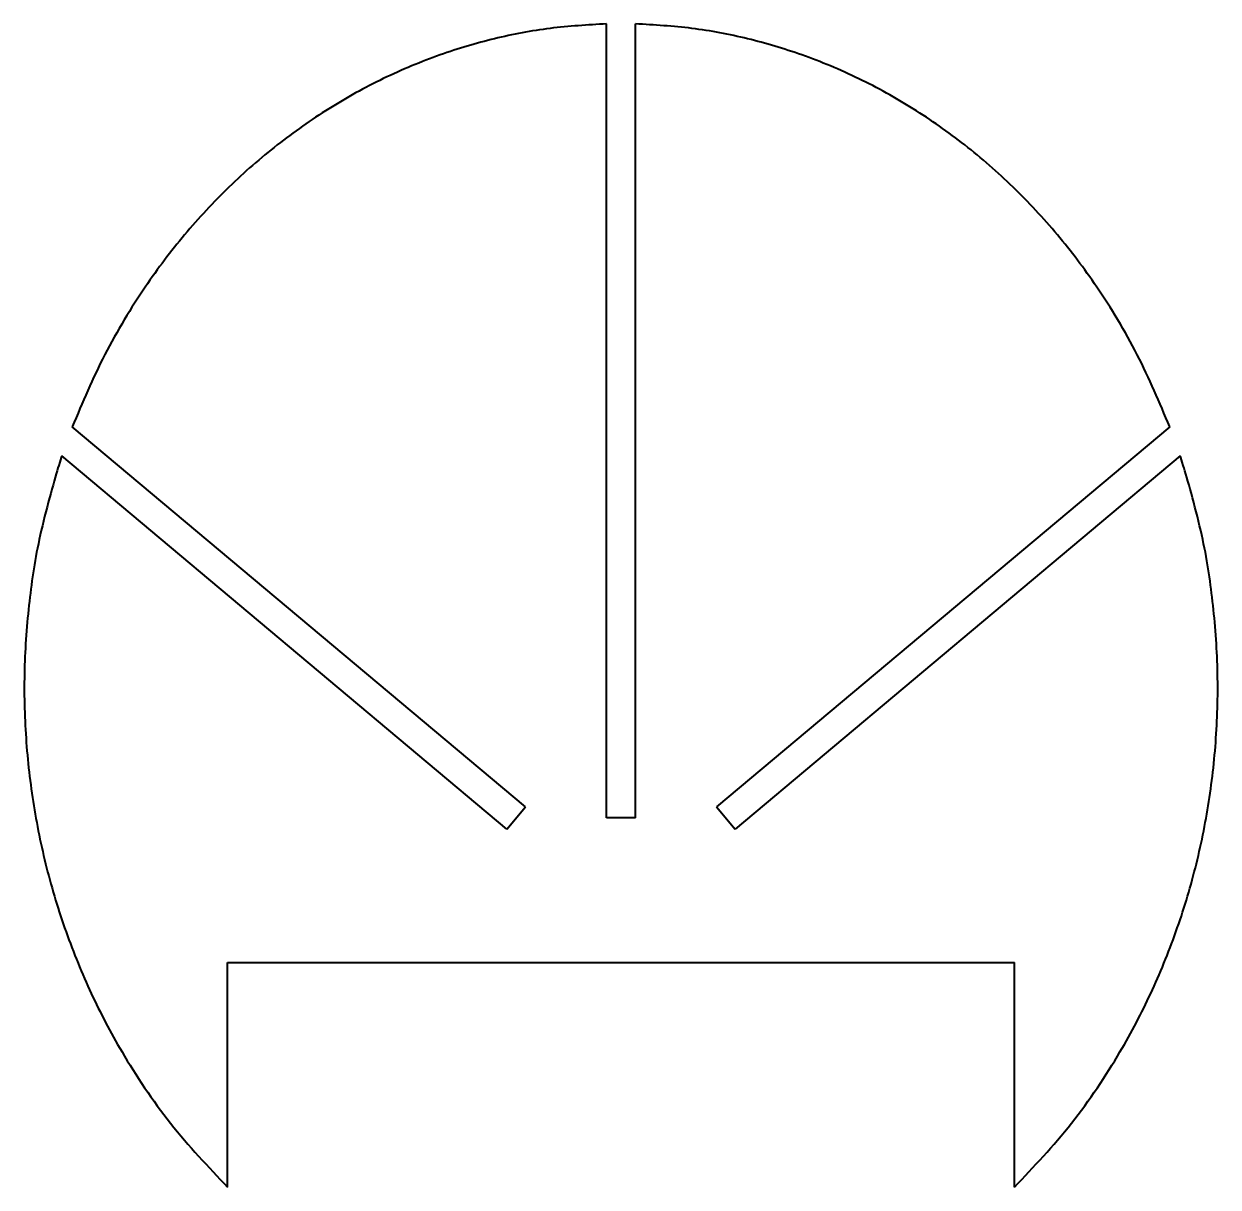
# Model space of a CAD drawing. Header units: inches. Extents: x -2.24 to 2.24, y -1.91 to 2.46.
import ezdxf

# ---------------------------------------------------------------- set-up
doc = ezdxf.new("R2010")
doc.units = ezdxf.units.IN
doc.header["$MEASUREMENT"] = 0
doc.layers.add('Visible', color=7, linetype='Continuous', lineweight=40)

msp = doc.modelspace()

# ---------------------------------------------------------------- linework, layer by layer
at = {"layer": 'Visible'}
for p, q in [((-0.0541, -0.521), (-0.0541, 2.4594)), ((0.0541, -0.521), (0.0541, 2.4594)), ((-0.3589, -0.4795), (-2.0593, 0.9473)), ((2.0593, 0.9473), (0.3589, -0.4795)), ((-0.4285, -0.5624), (-2.0983, 0.8387)), ((2.0983, 0.8387), (0.4285, -0.5624)), ((-0.4285, -0.5624), (-0.3589, -0.4795)), ((0.3589, -0.4795), (0.4285, -0.5624)), ((0.0541, -0.521), (-0.0541, -0.521)), ((-1.4764, -1.063), (1.4764, -1.063)), ((-1.4764, -1.9064), (-1.4764, -1.063)), ((1.4764, -1.9064), (1.4764, -1.063))]:
    msp.add_line(p, q, dxfattribs=at)
for points, knots in [([(-0.0541, 2.4594), (-0.125, 2.4553), (-0.2666, 2.4472), (-0.4764, 2.4065), (-0.6804, 2.3465), (-0.8948, 2.2573), (-1.099, 2.1443), (-1.293, 2.008), (-1.4744, 1.8498), (-1.6419, 1.6689), (-1.7906, 1.4727), (-1.945, 1.2196), (-2.0212, 1.0382), (-2.0593, 0.9473)], [0, 0, 0, 0, 0.085373, 0.170671, 0.255994, 0.345019, 0.434497, 0.524474, 0.615298, 0.706769, 0.798648, 0.899154, 1, 1, 1, 1]), ([(2.0593, 0.9473), (2.0212, 1.0381), (1.9451, 1.2195), (1.7907, 1.4727), (1.6419, 1.6689), (1.4744, 1.8498), (1.2932, 2.0079), (1.0992, 2.1442), (0.8951, 2.2572), (0.6807, 2.3464), (0.4767, 2.4064), (0.2667, 2.4472), (0.125, 2.4553), (0.0541, 2.4594)], [0, 0, 0, 0, 0.100828, 0.201334, 0.293238, 0.3847, 0.475495, 0.565457, 0.654929, 0.743954, 0.829285, 0.914598, 1, 1, 1, 1]), ([(-2.0983, 0.8387), (-2.1015, 0.8295), (-2.1129, 0.7968), (-2.1848, 0.5437), (-2.2212, 0.3121), (-2.2426, 0.0511), (-2.238, -0.2054), (-2.2104, -0.4599), (-2.1594, -0.7089), (-2.087, -0.9488), (-1.9904, -1.1834), (-1.8763, -1.4027), (-1.6962, -1.6755), (-1.5496, -1.8296), (-1.4764, -1.9064)], [0, 0, 0, 0, 0.033502, 0.119179, 0.205274, 0.291642, 0.378247, 0.464495, 0.550405, 0.63591, 0.721207, 0.806163, 0.903295, 1, 1, 1, 1]), ([(1.4764, -1.9063), (1.5496, -1.8295), (1.6962, -1.6755), (1.8762, -1.4028), (1.9903, -1.1836), (2.0869, -0.949), (2.1593, -0.7091), (2.2104, -0.4599), (2.238, -0.2051), (2.2426, 0.0512), (2.2212, 0.312), (2.1848, 0.5436), (2.113, 0.7965), (2.1016, 0.8295), (2.0983, 0.8387)], [0, 0, 0, 0, 0.096698, 0.193793, 0.278725, 0.36402, 0.449526, 0.53547, 0.621766, 0.708327, 0.794652, 0.880724, 0.966389, 1, 1, 1, 1])]:
    msp.add_open_spline(points, degree=3, knots=knots, dxfattribs=at)

doc.saveas('drawing.dxf')
